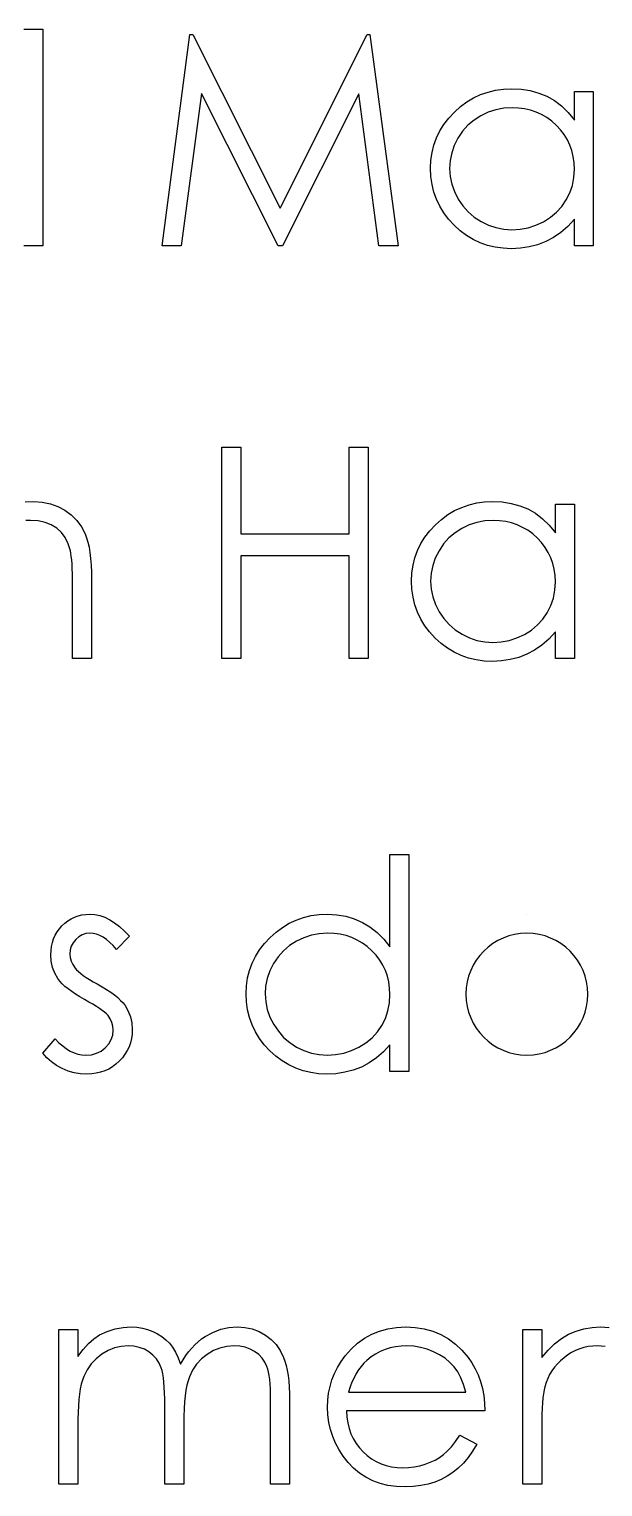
# Model space of a CAD drawing. Header units: millimetres. Extents: x -49 to 245, y 0 to 119.
# Drawn here: x 34.82 to 44.31, y 94.67 to 118.8 of the extents above; entities that cross this region are included whole.
import ezdxf

# ---------------------------------------------------------------- set-up
doc = ezdxf.new("R2010")
doc.units = ezdxf.units.MM

msp = doc.modelspace()

# ---------------------------------------------------------------- linework, layer by layer
at = {"color": 7, "linetype": 'Continuous'}
msp.add_line((43.056, 104.148), (43.056, 104.148), dxfattribs=at)
at = {"color": 7, "linetype": 'Continuous', "flags": 128}
for points in [[(35.045, 118.802), (35.045, 115.212), (35.045, 115.212), (34.731, 115.212)], [(34.731, 118.802), (35.045, 118.802)], [(37.019, 115.212), (37.481, 118.712), (37.481, 118.712), (37.526, 118.712), (37.526, 118.712), (38.971, 115.84), (38.971, 115.84), (40.413, 118.712), (40.413, 118.712), (40.458, 118.712), (40.458, 118.712), (40.923, 115.212), (40.923, 115.212), (40.608, 115.212), (40.608, 115.212), (40.273, 117.73), (40.273, 117.73), (39.009, 115.212), (39.009, 115.212), (38.938, 115.212), (38.938, 115.212), (37.67, 117.736), (37.67, 117.736), (37.336, 115.212), (37.336, 115.212), (37.019, 115.212)], [(44.154, 117.77), (44.154, 115.212), (44.154, 115.212), (43.84, 115.212), (43.84, 115.212), (43.84, 115.654), (43.84, 115.654), (43.731, 115.536), (43.617, 115.436), (43.495, 115.351), (43.367, 115.284), (43.233, 115.233), (43.094, 115.196), (42.947, 115.174), (42.795, 115.167), (42.795, 115.167), (42.66, 115.173), (42.53, 115.192), (42.404, 115.222), (42.283, 115.264), (42.168, 115.318), (42.058, 115.385), (41.953, 115.464), (41.852, 115.555), (41.76, 115.654), (41.681, 115.759), (41.615, 115.869), (41.559, 115.984), (41.516, 116.105), (41.486, 116.231), (41.468, 116.362), (41.462, 116.498), (41.462, 116.498), (41.468, 116.631), (41.486, 116.76), (41.517, 116.883), (41.561, 117.003), (41.616, 117.116), (41.683, 117.225), (41.763, 117.329), (41.856, 117.428), (41.957, 117.519), (42.063, 117.597), (42.174, 117.664), (42.29, 117.718), (42.412, 117.76), (42.538, 117.791), (42.669, 117.808), (42.805, 117.814), (42.805, 117.814), (42.961, 117.807), (43.11, 117.784), (43.251, 117.744), (43.384, 117.69), (43.51, 117.619), (43.628, 117.53), (43.738, 117.422), (43.84, 117.296), (43.84, 117.296), (43.84, 117.77), (43.84, 117.77), (44.154, 117.77)], [(42.809, 117.5), (42.672, 117.492), (42.54, 117.467), (42.414, 117.426), (42.293, 117.368), (42.18, 117.296), (42.08, 117.21), (41.992, 117.111), (41.915, 116.998), (41.854, 116.878), (41.811, 116.753), (41.784, 116.625), (41.776, 116.494), (41.776, 116.494), (41.785, 116.364), (41.811, 116.236), (41.855, 116.111), (41.917, 115.989), (41.994, 115.876), (42.082, 115.776), (42.183, 115.689), (42.296, 115.615), (42.417, 115.556), (42.543, 115.515), (42.673, 115.489), (42.807, 115.481), (42.807, 115.481), (42.943, 115.489), (43.075, 115.514), (43.203, 115.555), (43.328, 115.614), (43.444, 115.686), (43.546, 115.77), (43.633, 115.866), (43.707, 115.973), (43.765, 116.09), (43.807, 116.215), (43.832, 116.346), (43.84, 116.485), (43.84, 116.485), (43.835, 116.591), (43.821, 116.693), (43.798, 116.79), (43.766, 116.883), (43.724, 116.971), (43.672, 117.055), (43.612, 117.134), (43.542, 117.209), (43.466, 117.277), (43.385, 117.337), (43.299, 117.387), (43.21, 117.427), (43.116, 117.46), (43.018, 117.482), (42.916, 117.496), (42.809, 117.5)], [(38.007, 111.879), (38.321, 111.879), (38.321, 111.879), (38.321, 110.443), (38.321, 110.443), (40.116, 110.443), (40.116, 110.443), (40.116, 111.879), (40.116, 111.879), (40.43, 111.879), (40.43, 111.879), (40.43, 108.379), (40.43, 108.379), (40.116, 108.379), (40.116, 108.379), (40.116, 110.084), (40.116, 110.084), (38.321, 110.084), (38.321, 110.084), (38.321, 108.379), (38.321, 108.379), (38.007, 108.379), (38.007, 108.379), (38.007, 111.879)], [(34.756, 110.973), (34.896, 110.981), (34.896, 110.981), (35.038, 110.972), (35.171, 110.945), (35.296, 110.9), (35.412, 110.837), (35.518, 110.758), (35.609, 110.667), (35.685, 110.563), (35.746, 110.447), (35.771, 110.382), (35.792, 110.307), (35.811, 110.225), (35.826, 110.134), (35.837, 110.035), (35.846, 109.927), (35.851, 109.809), (35.853, 109.685), (35.853, 109.685), (35.853, 108.379), (35.853, 108.379), (35.539, 108.379), (35.539, 108.379), (35.539, 109.582), (35.539, 109.582), (35.538, 109.686), (35.537, 109.781), (35.534, 109.868), (35.53, 109.946), (35.524, 110.014), (35.518, 110.072), (35.51, 110.123), (35.502, 110.164), (35.502, 110.164), (35.466, 110.281), (35.416, 110.384), (35.353, 110.47), (35.276, 110.541), (35.187, 110.596), (35.084, 110.635), (34.969, 110.659), (34.842, 110.667), (34.842, 110.667), (34.766, 110.664)], [(43.84, 110.936), (43.84, 108.379), (43.84, 108.379), (43.526, 108.379), (43.526, 108.379), (43.526, 108.821), (43.526, 108.821), (43.417, 108.703), (43.303, 108.602), (43.181, 108.518), (43.053, 108.451), (42.919, 108.4), (42.78, 108.363), (42.633, 108.341), (42.481, 108.334), (42.481, 108.334), (42.346, 108.34), (42.215, 108.358), (42.09, 108.388), (41.969, 108.43), (41.854, 108.485), (41.744, 108.552), (41.638, 108.63), (41.538, 108.721), (41.446, 108.821), (41.367, 108.925), (41.3, 109.035), (41.245, 109.151), (41.202, 109.272), (41.172, 109.397), (41.154, 109.528), (41.148, 109.664), (41.148, 109.664), (41.154, 109.798), (41.172, 109.927), (41.203, 110.05), (41.247, 110.169), (41.302, 110.283), (41.369, 110.391), (41.449, 110.496), (41.542, 110.595), (41.643, 110.685), (41.749, 110.764), (41.86, 110.83), (41.976, 110.884), (42.098, 110.927), (42.224, 110.957), (42.355, 110.975), (42.491, 110.981), (42.491, 110.981), (42.647, 110.973), (42.796, 110.95), (42.937, 110.911), (43.07, 110.857), (43.196, 110.786), (43.314, 110.696), (43.423, 110.589), (43.526, 110.463), (43.526, 110.463), (43.526, 110.936), (43.526, 110.936), (43.84, 110.936)], [(42.495, 110.667), (42.358, 110.659), (42.226, 110.634), (42.1, 110.593), (41.978, 110.535), (41.866, 110.463), (41.766, 110.377), (41.678, 110.278), (41.601, 110.165), (41.54, 110.044), (41.497, 109.92), (41.47, 109.792), (41.462, 109.661), (41.462, 109.661), (41.471, 109.53), (41.497, 109.403), (41.541, 109.278), (41.603, 109.156), (41.68, 109.042), (41.768, 108.942), (41.869, 108.855), (41.982, 108.782), (42.103, 108.723), (42.229, 108.681), (42.358, 108.656), (42.492, 108.648), (42.492, 108.648), (42.628, 108.656), (42.761, 108.681), (42.889, 108.722), (43.014, 108.78), (43.13, 108.852), (43.232, 108.937), (43.319, 109.033), (43.393, 109.14), (43.451, 109.257), (43.493, 109.382), (43.517, 109.513), (43.526, 109.652), (43.526, 109.652), (43.521, 109.758), (43.507, 109.859), (43.484, 109.957), (43.452, 110.049), (43.409, 110.138), (43.358, 110.222), (43.298, 110.301), (43.228, 110.376), (43.151, 110.444), (43.071, 110.504), (42.985, 110.553), (42.896, 110.594), (42.802, 110.626), (42.704, 110.649), (42.602, 110.663), (42.495, 110.667)], [(41.103, 105.135), (41.103, 101.545), (41.103, 101.545), (40.789, 101.545), (40.789, 101.545), (40.789, 101.988), (40.789, 101.988), (40.68, 101.87), (40.566, 101.769), (40.444, 101.685), (40.316, 101.617), (40.182, 101.566), (40.043, 101.53), (39.896, 101.507), (39.744, 101.5), (39.744, 101.5), (39.609, 101.507), (39.478, 101.525), (39.353, 101.555), (39.232, 101.597), (39.117, 101.652), (39.006, 101.718), (38.901, 101.797), (38.801, 101.888), (38.709, 101.988), (38.63, 102.092), (38.563, 102.202), (38.508, 102.318), (38.465, 102.438), (38.435, 102.564), (38.417, 102.695), (38.41, 102.831), (38.41, 102.831), (38.417, 102.964), (38.435, 103.093), (38.466, 103.217), (38.509, 103.336), (38.565, 103.449), (38.632, 103.558), (38.712, 103.663), (38.805, 103.761), (38.905, 103.852), (39.012, 103.93), (39.123, 103.997), (39.239, 104.051), (39.36, 104.094), (39.487, 104.124), (39.618, 104.141), (39.754, 104.148), (39.754, 104.148), (39.91, 104.139), (40.059, 104.114), (40.2, 104.071), (40.333, 104.012), (40.458, 103.937), (40.577, 103.844), (40.686, 103.734), (40.789, 103.608), (40.789, 103.608), (40.789, 105.135), (40.789, 105.135), (41.103, 105.135)], [(36.481, 103.784), (36.268, 103.564), (36.268, 103.564), (36.212, 103.628), (36.156, 103.682), (36.1, 103.728), (36.045, 103.766), (35.99, 103.796), (35.935, 103.817), (35.88, 103.829), (35.826, 103.834), (35.826, 103.834), (35.76, 103.827), (35.699, 103.808), (35.642, 103.775), (35.591, 103.73), (35.548, 103.676), (35.518, 103.618), (35.5, 103.556), (35.494, 103.489), (35.494, 103.489), (35.499, 103.429), (35.516, 103.371), (35.543, 103.313), (35.581, 103.257), (35.581, 103.257), (35.605, 103.229), (35.636, 103.199), (35.673, 103.168), (35.715, 103.135), (35.764, 103.102), (35.819, 103.067), (35.879, 103.031), (35.946, 102.994), (35.946, 102.994), (36.027, 102.947), (36.102, 102.902), (36.17, 102.856), (36.231, 102.811), (36.285, 102.767), (36.332, 102.722), (36.373, 102.678), (36.407, 102.635), (36.407, 102.635), (36.459, 102.544), (36.496, 102.448), (36.518, 102.347), (36.526, 102.239), (36.526, 102.239), (36.522, 102.164), (36.513, 102.091), (36.496, 102.021), (36.473, 101.954), (36.442, 101.889), (36.405, 101.828), (36.362, 101.77), (36.311, 101.715), (36.256, 101.664), (36.198, 101.621), (36.136, 101.584), (36.071, 101.554), (36.002, 101.53), (35.93, 101.514), (35.855, 101.504), (35.776, 101.5), (35.776, 101.5), (35.67, 101.506), (35.567, 101.523), (35.466, 101.552), (35.368, 101.592), (35.274, 101.643), (35.19, 101.702), (35.113, 101.77), (35.045, 101.847), (35.045, 101.847), (35.253, 102.084), (35.253, 102.084), (35.314, 102.021), (35.375, 101.966), (35.437, 101.92), (35.499, 101.882), (35.563, 101.852), (35.628, 101.831), (35.694, 101.819), (35.76, 101.814), (35.76, 101.814), (35.851, 101.822), (35.934, 101.845), (36.011, 101.883), (36.08, 101.937), (36.137, 102.001), (36.179, 102.071), (36.203, 102.145), (36.212, 102.226), (36.212, 102.226), (36.206, 102.293), (36.19, 102.356), (36.163, 102.415), (36.126, 102.47), (36.126, 102.47), (36.101, 102.497), (36.069, 102.525), (36.031, 102.556), (35.986, 102.588), (35.934, 102.622), (35.875, 102.657), (35.81, 102.694), (35.738, 102.734), (35.738, 102.734), (35.66, 102.778), (35.588, 102.822), (35.524, 102.866), (35.465, 102.91), (35.413, 102.953), (35.368, 102.996), (35.329, 103.04), (35.297, 103.083), (35.297, 103.083), (35.246, 103.172), (35.209, 103.268), (35.187, 103.369), (35.18, 103.477), (35.18, 103.477), (35.183, 103.548), (35.191, 103.615), (35.206, 103.679), (35.225, 103.741), (35.251, 103.799), (35.283, 103.855), (35.32, 103.907), (35.363, 103.956), (35.41, 104.001), (35.461, 104.04), (35.514, 104.073), (35.57, 104.1), (35.63, 104.121), (35.692, 104.136), (35.757, 104.145), (35.826, 104.148), (35.826, 104.148), (35.907, 104.142), (35.989, 104.125), (36.071, 104.097), (36.153, 104.057), (36.234, 104.005), (36.316, 103.943), (36.399, 103.869), (36.481, 103.784)], [(39.758, 103.834), (39.621, 103.825), (39.489, 103.801), (39.363, 103.759), (39.241, 103.702), (39.129, 103.63), (39.029, 103.543), (38.941, 103.445), (38.864, 103.332), (38.803, 103.211), (38.76, 103.086), (38.733, 102.959), (38.725, 102.828), (38.725, 102.828), (38.734, 102.697), (38.76, 102.57), (38.804, 102.445), (38.866, 102.323), (38.943, 102.209), (39.031, 102.109), (39.132, 102.022), (39.245, 101.948), (39.366, 101.889), (39.492, 101.848), (39.621, 101.823), (39.755, 101.814), (39.755, 101.814), (39.891, 101.823), (40.024, 101.847), (40.152, 101.889), (40.277, 101.947), (40.393, 102.019), (40.495, 102.103), (40.582, 102.199), (40.655, 102.307), (40.714, 102.424), (40.756, 102.548), (40.78, 102.68), (40.789, 102.818), (40.789, 102.818), (40.784, 102.924), (40.77, 103.026), (40.747, 103.123), (40.714, 103.216), (40.672, 103.304), (40.621, 103.388), (40.561, 103.468), (40.491, 103.543), (40.414, 103.611), (40.334, 103.67), (40.248, 103.72), (40.159, 103.761), (40.065, 103.793), (39.967, 103.815), (39.865, 103.829), (39.758, 103.834)], [(35.314, 97.27), (35.628, 97.27), (35.628, 97.27), (35.628, 96.825), (35.628, 96.825), (35.715, 96.94), (35.804, 97.038), (35.893, 97.119), (35.983, 97.185), (35.983, 97.185), (36.11, 97.241), (36.241, 97.282), (36.374, 97.306), (36.51, 97.314), (36.51, 97.314), (36.603, 97.309), (36.693, 97.296), (36.78, 97.273), (36.865, 97.241), (36.946, 97.201), (37.018, 97.155), (37.083, 97.103), (37.14, 97.045), (37.191, 96.978), (37.24, 96.897), (37.284, 96.804), (37.324, 96.697), (37.324, 96.697), (37.367, 96.77), (37.411, 96.839), (37.459, 96.904), (37.509, 96.963), (37.561, 97.019), (37.616, 97.069), (37.674, 97.115), (37.734, 97.157), (37.859, 97.225), (37.989, 97.275), (38.123, 97.305), (38.263, 97.314), (38.263, 97.314), (38.391, 97.306), (38.511, 97.281), (38.624, 97.239), (38.729, 97.181), (38.824, 97.108), (38.906, 97.022), (38.975, 96.923), (39.03, 96.81), (39.053, 96.747), (39.073, 96.676), (39.09, 96.599), (39.104, 96.513), (39.114, 96.42), (39.122, 96.32), (39.127, 96.212), (39.128, 96.097), (39.128, 96.097), (39.128, 94.712), (39.128, 94.712), (38.814, 94.712), (38.814, 94.712), (38.814, 96.099), (38.814, 96.099), (38.814, 96.197), (38.811, 96.287), (38.806, 96.369), (38.8, 96.444), (38.791, 96.51), (38.781, 96.568), (38.769, 96.618), (38.755, 96.66), (38.72, 96.733), (38.674, 96.799), (38.618, 96.857), (38.551, 96.907), (38.476, 96.948), (38.394, 96.977), (38.305, 96.995), (38.208, 97), (38.208, 97), (38.089, 96.992), (37.976, 96.965), (37.868, 96.922), (37.765, 96.86), (37.671, 96.784), (37.591, 96.697), (37.524, 96.597), (37.471, 96.486), (37.449, 96.423), (37.43, 96.35), (37.415, 96.268), (37.402, 96.175), (37.392, 96.073), (37.384, 95.961), (37.38, 95.839), (37.378, 95.707), (37.378, 95.707), (37.378, 94.712), (37.378, 94.712), (37.064, 94.712), (37.064, 94.712), (37.064, 96.012), (37.064, 96.012), (37.064, 96.123), (37.061, 96.224), (37.056, 96.316), (37.05, 96.399), (37.041, 96.472), (37.031, 96.536), (37.019, 96.592), (37.005, 96.637), (36.971, 96.716), (36.925, 96.786), (36.869, 96.847), (36.801, 96.901), (36.726, 96.944), (36.642, 96.976), (36.553, 96.994), (36.456, 97), (36.456, 97), (36.342, 96.992), (36.232, 96.966), (36.126, 96.923), (36.023, 96.864), (35.929, 96.789), (35.848, 96.703), (35.78, 96.606), (35.725, 96.495), (35.703, 96.434), (35.683, 96.365), (35.666, 96.288), (35.653, 96.203), (35.642, 96.111), (35.635, 96.011), (35.63, 95.904), (35.628, 95.788), (35.628, 95.788), (35.628, 94.712), (35.628, 94.712), (35.314, 94.712), (35.314, 94.712), (35.314, 97.27)], [(41.946, 95.52), (42.225, 95.373), (42.225, 95.373), (42.156, 95.256), (42.082, 95.151), (42.004, 95.057), (41.92, 94.975), (41.831, 94.905), (41.737, 94.843), (41.636, 94.79), (41.531, 94.745), (41.42, 94.711), (41.301, 94.687), (41.176, 94.672), (41.043, 94.667), (41.043, 94.667), (40.896, 94.673), (40.757, 94.692), (40.627, 94.724), (40.504, 94.768), (40.39, 94.825), (40.285, 94.894), (40.186, 94.976), (40.097, 95.071), (40.017, 95.173), (39.948, 95.279), (39.89, 95.388), (39.842, 95.501), (39.804, 95.617), (39.778, 95.735), (39.762, 95.858), (39.757, 95.984), (39.757, 95.984), (39.762, 96.101), (39.775, 96.216), (39.798, 96.328), (39.83, 96.437), (39.872, 96.542), (39.922, 96.643), (39.982, 96.742), (40.051, 96.838), (40.051, 96.838), (40.149, 96.949), (40.254, 97.047), (40.367, 97.128), (40.488, 97.195), (40.617, 97.247), (40.754, 97.285), (40.898, 97.307), (41.051, 97.314), (41.051, 97.314), (41.208, 97.307), (41.357, 97.283), (41.498, 97.244), (41.631, 97.189), (41.756, 97.118), (41.872, 97.031), (41.981, 96.929), (42.081, 96.811), (42.081, 96.811), (42.145, 96.719), (42.201, 96.622), (42.248, 96.519), (42.287, 96.411), (42.318, 96.298), (42.34, 96.179), (42.354, 96.054), (42.359, 95.923), (42.359, 95.923), (40.071, 95.923), (40.071, 95.923), (40.077, 95.822), (40.091, 95.726), (40.114, 95.634), (40.144, 95.547), (40.182, 95.465), (40.228, 95.387), (40.283, 95.314), (40.346, 95.245), (40.414, 95.184), (40.486, 95.13), (40.563, 95.084), (40.644, 95.047), (40.728, 95.018), (40.816, 94.998), (40.908, 94.985), (41.004, 94.981), (41.004, 94.981), (41.098, 94.985), (41.19, 94.996), (41.281, 95.015), (41.371, 95.041), (41.457, 95.073), (41.536, 95.111), (41.608, 95.153), (41.674, 95.2), (41.738, 95.257), (41.805, 95.33), (41.874, 95.416), (41.946, 95.52)], [(42.987, 97.27), (43.302, 97.27), (43.302, 97.27), (43.302, 96.808), (43.302, 96.808), (43.405, 96.932), (43.513, 97.037), (43.626, 97.124), (43.745, 97.194), (43.869, 97.246), (43.999, 97.284), (44.134, 97.307), (44.275, 97.314), (44.275, 97.314), (44.416, 97.305)], [(44.348, 96.993), (44.22, 97), (44.22, 97), (44.144, 96.998), (44.071, 96.988), (43.998, 96.973), (43.929, 96.952), (43.861, 96.924), (43.795, 96.891), (43.731, 96.851), (43.67, 96.805), (43.611, 96.755), (43.559, 96.702), (43.511, 96.646), (43.468, 96.587), (43.431, 96.526), (43.399, 96.461), (43.372, 96.393), (43.35, 96.323), (43.35, 96.323), (43.339, 96.271), (43.329, 96.209), (43.32, 96.139), (43.313, 96.057), (43.309, 95.967), (43.304, 95.867), (43.302, 95.757), (43.302, 95.637), (43.302, 95.637), (43.302, 94.712), (43.302, 94.712), (42.987, 94.712), (42.987, 94.712), (42.987, 97.27)], [(42.045, 96.237), (42.008, 96.362), (41.962, 96.472), (41.91, 96.57), (41.849, 96.654), (41.781, 96.728), (41.701, 96.795), (41.611, 96.854), (41.511, 96.905), (41.404, 96.947), (41.294, 96.976), (41.182, 96.995), (41.067, 97), (41.067, 97), (40.973, 96.997), (40.882, 96.986), (40.794, 96.967), (40.711, 96.941), (40.63, 96.906), (40.552, 96.866), (40.479, 96.817), (40.408, 96.761), (40.408, 96.761), (40.359, 96.714), (40.313, 96.662), (40.271, 96.606), (40.231, 96.543), (40.195, 96.474), (40.161, 96.401), (40.131, 96.322), (40.104, 96.237), (40.104, 96.237), (42.045, 96.237)]]:
    msp.add_lwpolyline(points, dxfattribs=at)
at = {"color": 7, "linetype": 'Continuous'}
msp.add_arc((43.055, 102.824), 1.009, 90.0002, 89.9998, dxfattribs=at)

doc.saveas('drawing.dxf')
